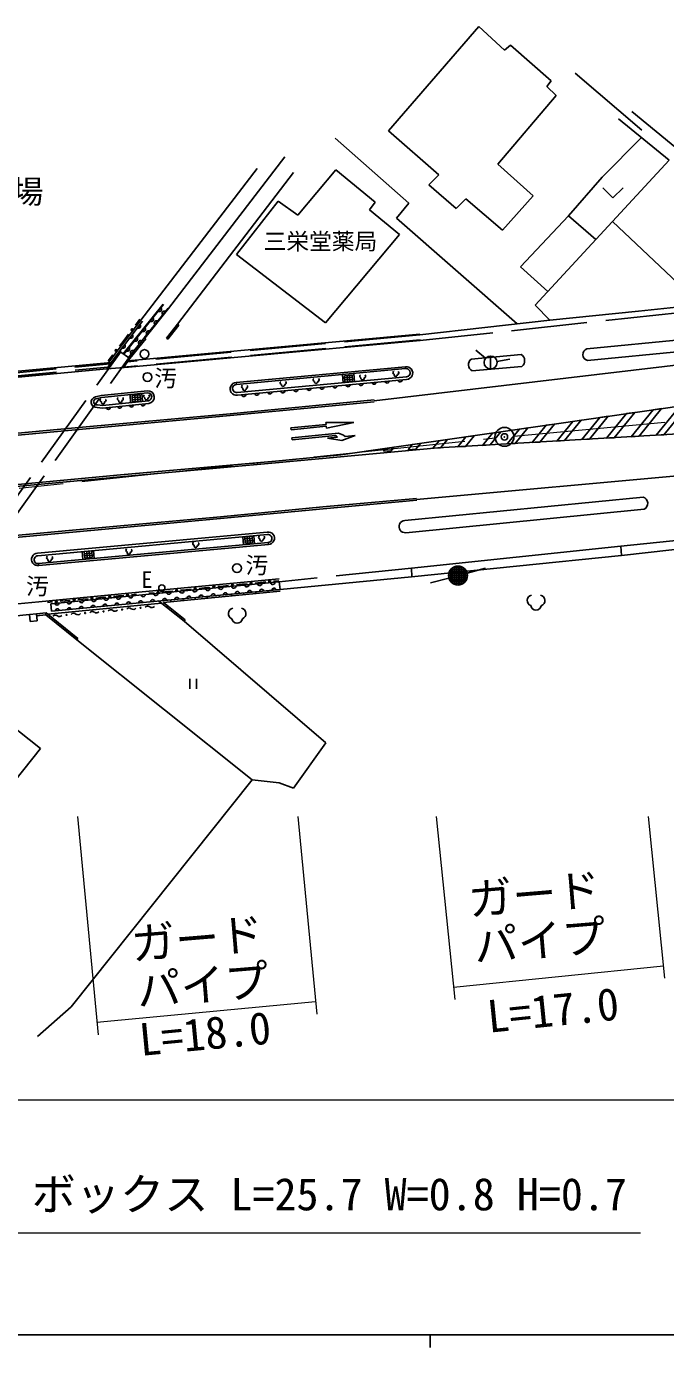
# Model space of a CAD drawing. Units: millimetres, scale not verified. Extents: x 40000 to 680000, y 20000 to 380000.
# Drawn here: x 236004 to 286649, y 204000 to 308662 of the extents above; entities that cross this region are included whole.
import ezdxf
from ezdxf.enums import TextEntityAlignment as Align

# ---------------------------------------------------------------- set-up
doc = ezdxf.new("R2010")
doc.units = ezdxf.units.MM
doc.header["$LTSCALE"] = 1000
doc.header["$PDMODE"] = 32
doc.header["$PDSIZE"] = 500
doc.linetypes.add('CHAIN', pattern=[18.5, 12, -1.5, 3.5, -1.5])
doc.linetypes.add('DASHED', pattern=[7.5, 6, -1.5])
for name, color, linetype, lineweight in [('M-BGD', 7, 'Continuous', 25), ('M-BGD-EXST', 7, 'Continuous', 25), ('M-BMK', 2, 'CHAIN', 13), ('M-BMK-SRVR', 3, 'Continuous', 25), ('M-STR-HTXT', 7, 'Continuous', 13), ('M-STR-STRC', 7, 'Continuous', 25), ('M-TTL-BAND', 7, 'Continuous', 25)]:
    doc.layers.add(name, color=color, linetype=linetype, lineweight=lineweight)
doc.layers.add('M-OTRS', color=6, linetype='Continuous')
doc.styles.add('ＭＳ ゴシック', font='')
doc.styles.get('ＭＳ ゴシック').set_extended_font_data('MS Gothic')

msp = doc.modelspace()

# ---------------------------------------------------------------- linework, layer by layer
at = {"layer": 'M-BGD'}
for p, q in [((264688, 300394), (271847, 308662)), ((271847, 308662), (273887, 306781)), ((273887, 306781), (274366, 307171)), ((274366, 307171), (277578, 304350)), ((279492, 304968), (284762, 300438)), ((277578, 304350), (277241, 303907)), ((277241, 303907), (277968, 303179)), ((277968, 303179), (273346, 297750)), ((283965, 301918), (301228, 287711)), ((268680, 296916), (264688, 300394)), ((286937, 298069), (282909, 301334)), ((260474, 299808), (266311, 294663)), ((284731, 299858), (281637, 296727)), ((256476, 298322), (247264, 286310)), ((254291, 297413), (245078, 285401)), ((260518, 297289), (257502, 293722)), ((263641, 294734), (260518, 297289)), ((273346, 297750), (276167, 295248)), ((276318, 286572), (286937, 298069)), ((257178, 297098), (247965, 285086)), ((267899, 296118), (268680, 296916)), ((281637, 296727), (278953, 293651)), ((270064, 294237), (267899, 296118)), ((276167, 295248), (273719, 292516)), ((255941, 294822), (252659, 290582)), ((257502, 293722), (255941, 294822)), ((263198, 294130), (263641, 294734)), ((265557, 292179), (263198, 294130)), ((266311, 294663), (265318, 293474)), ((270827, 295000), (270064, 294237)), ((273719, 292516), (270827, 295000)), ((265318, 293474), (274877, 285104)), ((282454, 293216), (289398, 286635)), ((259702, 285171), (265557, 292179)), ((252659, 290582), (259702, 285171)), ((243671, 282722), (246835, 286654)), ((243713, 282693), (246874, 286623)), ((247225, 286341), (244084, 282437)), ((245344, 284003), (247225, 286341)), ((245383, 283972), (247264, 286310)), ((277489, 285401), (276318, 286572)), ((284512, 286095), (277489, 285401)), ((289828, 286675), (284512, 286095)), ((245078, 285401), (242509, 282031)), ((242687, 282017), (245197, 285310)), ((244999, 285461), (244640, 284991)), ((247098, 283973), (247965, 285086)), ((247217, 283881), (248084, 284994)), ((247965, 285086), (248084, 284994)), ((277489, 285401), (267173, 284226)), ((243743, 283815), (243385, 283345)), ((243743, 283815), (244102, 284285)), ((267168, 284276), (244051, 282157)), ((267214, 283778), (244082, 281658)), ((245461, 283909), (244208, 282351)), ((245344, 284003), (245461, 283909)), ((247098, 283973), (247217, 283881)), ((247532, 284530), (247650, 284437)), ((280398, 283127), (288053, 283850)), ((242488, 282169), (242847, 282639)), ((243379, 282924), (244208, 282351)), ((271257, 282313), (275217, 282669)), ((280451, 282201), (288106, 282924)), ((242712, 282050), (232377, 281062)), ((242385, 281547), (232421, 280594)), ((242687, 282017), (242385, 281547)), ((242385, 281547), (244082, 281658)), ((244208, 282351), (243691, 281632)), ((252626, 280446), (266038, 281700)), ((252640, 280297), (266052, 281550)), ((266038, 281700), (266052, 281550)), ((271303, 281373), (275262, 281729)), ((252700, 279650), (266112, 280903)), ((252719, 279451), (266131, 280704)), ((261099, 280435), (261056, 281083)), ((261212, 280988), (261805, 281028)), ((261246, 280492), (261212, 280988)), ((261224, 280823), (261816, 280863)), ((261235, 280657), (261827, 280697)), ((261838, 280532), (261246, 280492)), ((261410, 281001), (261443, 280505)), ((261607, 281015), (261641, 280518)), ((261805, 281028), (261838, 280532)), ((261946, 281167), (261990, 280518)), ((241928, 279424), (245595, 279793)), ((241953, 279276), (245610, 279644)), ((244262, 278855), (244214, 279504)), ((245007, 279470), (244370, 279423)), ((244832, 278957), (244795, 279454)), ((245044, 278973), (245007, 279470)), ((245148, 279598), (245196, 278949)), ((252626, 280446), (252640, 280297)), ((241468, 279313), (241928, 279424)), ((241953, 279276), (241504, 279167)), ((241604, 278481), (242028, 278430)), ((241628, 278680), (242030, 278631)), ((242028, 278430), (245695, 278798)), ((242030, 278631), (245675, 278997)), ((244370, 279423), (244407, 278926)), ((244383, 279257), (245019, 279304)), ((244395, 279091), (245032, 279139)), ((244407, 278926), (245044, 278973)), ((244620, 278942), (244583, 279439)), ((265976, 269517), (284872, 271373)), ((266059, 268557), (284956, 270414)), ((236880, 266933), (255088, 268605)), ((236898, 266734), (255107, 268406)), ((253198, 267597), (253149, 268226)), ((253300, 268228), (253884, 268273)), ((253339, 267718), (253300, 268228)), ((253313, 268058), (253897, 268103)), ((253494, 268243), (253534, 267733)), ((253689, 268258), (253729, 267748)), ((253884, 268273), (253924, 267764)), ((254032, 268307), (254081, 267678)), ((255165, 267778), (236965, 266102)), ((255179, 267629), (236979, 265953)), ((240482, 266426), (240430, 267058)), ((240580, 267058), (241175, 267108)), ((240622, 266550), (240580, 267058)), ((240594, 266889), (241189, 266938)), ((240779, 267075), (240821, 266566)), ((240977, 267091), (241019, 266583)), ((241175, 267108), (241217, 266599)), ((241323, 267140), (241375, 266508)), ((253326, 267888), (253910, 267933)), ((253924, 267764), (253339, 267718)), ((255165, 267778), (255179, 267629)), ((266505, 265758), (283114, 267494)), ((283110, 267493), (283169, 266756)), ((283169, 266756), (290854, 267598)), ((236965, 266102), (236979, 265953)), ((240608, 266719), (241203, 266769)), ((241217, 266599), (240622, 266550)), ((283169, 266756), (266523, 265064)), ((266523, 265064), (256099, 264059)), ((266504, 265758), (266549, 265067)), ((245697, 263753), (246118, 263793)), ((247171, 263895), (246750, 263855)), ((247171, 263895), (247592, 263936)), ((248645, 264038), (248224, 263998)), ((248645, 264038), (249066, 264079)), ((250119, 264181), (249698, 264140)), ((250119, 264181), (250540, 264222)), ((251593, 264324), (251172, 264283)), ((251593, 264324), (252014, 264365)), ((253067, 264467), (252646, 264426)), ((253067, 264467), (253488, 264508)), ((253226, 263636), (253211, 263785)), ((254541, 264610), (254120, 264569)), ((254188, 263727), (254174, 263876)), ((254541, 264610), (254962, 264651)), ((255150, 263818), (255136, 263968)), ((256015, 264753), (255594, 264712)), ((256042, 264656), (256099, 264059)), ((237000, 263086), (229860, 262374)), ((237668, 263028), (238071, 263065)), ((246699, 262967), (237703, 262099)), ((237986, 262328), (237928, 262925)), ((239079, 263158), (238676, 263121)), ((239079, 263158), (239482, 263195)), ((240490, 263288), (240087, 263250)), ((240490, 263288), (240894, 263325)), ((241902, 263417), (241499, 263380)), ((241902, 263417), (242305, 263454)), ((243313, 263547), (242910, 263510)), ((243313, 263547), (243717, 263584)), ((244725, 263677), (244322, 263640)), ((248491, 261538), (246475, 263146)), ((247240, 262728), (247147, 262610)), ((247451, 263088), (247437, 263238)), ((248414, 263180), (248399, 263329)), ((249376, 263271), (249362, 263420)), ((250338, 263362), (250324, 263511)), ((251301, 263453), (251287, 263603)), ((252263, 263545), (252249, 263694)), ((232294, 261692), (236251, 262075)), ((236799, 262125), (236252, 262075)), ((236252, 262075), (236302, 261527)), ((236850, 261578), (236799, 262125)), ((237517, 262195), (237531, 262045)), ((247912, 262192), (247819, 262074)), ((248585, 261656), (248491, 261538)), ((236302, 261527), (236850, 261578)), ((238447, 261502), (238353, 261385)), ((239268, 260842), (239174, 260725)), ((259734, 251920), (248491, 261538)), ((240089, 260182), (239996, 260065)), ((253879, 248970), (239996, 260065)), ((230077, 257041), (237109, 251447)), ((224415, 235489), (237114, 251454)), ((239548, 230985), (253879, 248970)), ((236878, 228643), (239548, 230985))]:
    msp.add_line(p, q, dxfattribs=at)
at = {"layer": 'M-BGD', "linetype": 'DASHED'}
for p, q in [((278953, 293651), (275156, 289606)), ((278953, 293651), (281119, 291770)), ((275156, 289606), (277318, 287655)), ((287869, 286006), (267214, 283778)), ((267209, 283828), (243721, 281675)), ((267173, 284226), (244008, 282103)), ((228441, 261975), (243464, 282865)), ((229518, 262102), (244122, 282410)), ((232387, 280953), (242633, 281932)), ((232411, 280704), (242460, 281665)), ((283114, 267494), (290750, 268257)), ((266505, 265758), (256042, 264656)), ((259734, 251920), (257158, 248314)), ((256034, 248735), (253879, 248970)), ((257158, 248314), (256034, 248735))]:
    msp.add_line(p, q, dxfattribs=at)
at = {"layer": 'M-BGD'}
for points in [[(256018, 264905), (245717, 263928), (237000, 263086)], [(256042, 264656), (245740, 263679), (237928, 262925)], [(256099, 264059), (245798, 263082), (237986, 262328)], [(248585, 261656), (246859, 263032), (256113, 263910)], [(236799, 262125), (237577, 262200), (240089, 260182)], [(236814, 261976), (237531, 262045), (239996, 260065)]]:
    msp.add_lwpolyline(points, dxfattribs=at)
for centre, radius in [((244371, 284638), 75), ((244371, 284638), 49.5), ((244371, 284638), 24.5), ((243116, 282992), 75), ((243116, 282992), 49.5), ((243116, 282992), 24.5), ((245358, 282710), 345), ((245590, 280885), 345), ((252688, 265744), 351), ((246434, 263824), 75), ((246434, 263824), 49.5), ((246434, 263824), 24.5), ((247908, 263967), 75), ((247908, 263967), 49.5), ((247908, 263967), 24.5), ((249382, 264110), 75), ((249382, 264110), 49.5), ((249382, 264110), 24.5), ((250856, 264253), 75), ((250856, 264253), 49.5), ((250856, 264253), 24.5), ((252330, 264395), 75), ((252330, 264395), 49.5), ((252330, 264395), 24.5), ((253804, 264538), 75), ((253804, 264538), 49.5), ((253804, 264538), 24.5), ((255278, 264681), 75), ((255278, 264681), 49.5), ((255278, 264681), 24.5), ((238373, 263093), 75), ((238373, 263093), 49.5), ((238373, 263093), 24.5), ((239785, 263223), 75), ((239785, 263223), 49.5), ((239785, 263223), 24.5), ((241196, 263352), 75), ((241196, 263352), 49.5), ((241196, 263352), 24.5), ((242608, 263482), 75), ((242608, 263482), 49.5), ((242608, 263482), 24.5), ((244019, 263612), 75), ((244019, 263612), 49.5), ((244019, 263612), 24.5), ((239187, 262042), 37.5), ((240653, 262183), 37.5), ((242118, 262324), 37.5), ((243583, 262466), 37.5), ((245048, 262607), 37.5)]:
    msp.add_circle(centre, radius, dxfattribs=at)
for centre, radius, start, end in [((246543, 286242), 169, 237.70602, 44.66469), ((246925, 285940), 168, 57.20864, 225.16169), ((244880, 284923), 168, 238.7058, 46.65352), ((245278, 284670), 169, 237.70449, 44.66622), ((245911, 285456), 169, 237.70602, 44.66469), ((246298, 285161), 168, 57.20864, 225.16169), ((244274, 284128), 168, 238.70358, 46.65477), ((244646, 283884), 169, 237.70602, 44.66469), ((245045, 283603), 168, 57.20864, 225.16169), ((245671, 284382), 168, 57.20921, 225.15973), ((243668, 283332), 168, 238.70514, 46.6532), ((244014, 283098), 169, 237.70602, 44.66469), ((244418, 282824), 168, 57.20864, 225.16169), ((274907, 282183), 576, 308.09572, 57.46261), ((280586, 282673), 491, 112.49146, 254.04952), ((266111, 281204), 501, 272.31749, 98.36), ((266085, 281227), 325, 274.86841, 95.8092), ((271563, 281864), 543, 124.22651, 244.65597), ((264581, 280584), 174, 193.38501, 357.2925), ((265613, 280680), 174, 193.38418, 357.29356), ((245635, 279295), 500, 276.89999, 94.58885), ((245606, 279317), 327, 282.13873, 89.35055), ((252643, 279946), 501, 91.98971, 278.6877), ((252665, 279973), 325, 94.34085, 276.33676), ((253233, 279523), 174, 193.38445, 357.29329), ((254264, 279620), 174, 193.38418, 357.29356), ((255296, 279716), 174, 193.38445, 357.29165), ((256328, 279812), 174, 193.38445, 357.29329), ((257359, 279909), 174, 193.38501, 357.2925), ((258391, 280005), 174, 193.38418, 357.29356), ((259423, 280102), 174, 193.38445, 357.29329), ((260454, 280198), 174, 193.38445, 357.29329), ((261486, 280294), 174, 193.38501, 357.2925), ((262518, 280391), 174, 193.38445, 357.29329), ((263549, 280487), 174, 193.38258, 357.29352), ((241554, 278900), 422, 101.69759, 276.84001), ((241580, 278927), 252, 107.46508, 281.16797), ((242486, 278479), 154, 187.09496, 4.3944), ((243403, 278571), 154, 187.09496, 4.3944), ((244319, 278664), 154, 187.09496, 4.3944), ((245236, 278756), 154, 187.09496, 4.3944), ((284715, 270877), 521, 297.64885, 72.05449), ((266008, 269035), 482, 93.42101, 276.77379), ((255169, 268120), 492, 271.24606, 99.39826), ((255148, 268093), 316, 273.24851, 97.47389), ((236904, 266441), 493, 92.77207, 278.76756), ((236930, 266418), 318, 95.72712, 276.38221), ((247283, 263850), 174, 193.38607, 357.44827), ((248314, 263948), 174, 193.38607, 357.44827), ((249344, 264045), 174, 193.38607, 357.44827), ((250374, 264143), 174, 193.38607, 357.44827), ((251404, 264241), 174, 193.38663, 357.44748), ((251769, 263637), 162, 9.51039, 181.32392), ((252434, 264338), 174, 193.38663, 357.44748), ((252731, 263728), 162, 9.51039, 181.32392), ((253464, 264436), 174, 193.3869, 357.44721), ((253694, 263819), 162, 9.5085, 181.32581), ((254494, 264534), 174, 193.38607, 357.44827), ((254656, 263911), 162, 9.5085, 181.32581), ((255525, 264631), 174, 193.38607, 357.44827), ((255618, 264002), 162, 9.51039, 181.32392), ((238415, 262986), 164, 190.45053, 0.58137), ((239392, 263081), 164, 190.44859, 0.58157), ((240345, 262547), 158, 8.45558, 182.55928), ((240368, 263175), 164, 190.44859, 0.58157), ((241288, 262638), 158, 8.45558, 182.55928), ((241345, 263269), 164, 190.45053, 0.58137), ((242231, 262729), 158, 8.45558, 182.55928), ((242321, 263363), 164, 190.45048, 0.57969), ((243174, 262820), 158, 8.45558, 182.55928), ((243298, 263458), 164, 190.44859, 0.58157), ((244118, 262911), 158, 8.45495, 182.56017), ((244274, 263552), 164, 190.44993, 0.58223), ((245061, 263002), 158, 8.45558, 182.55928), ((245251, 263646), 164, 190.45053, 0.58137), ((245615, 262473), 263, 51.1538, 139.86351), ((245946, 262882), 263, 231.15403, 319.86305), ((246004, 263093), 158, 8.45558, 182.55928), ((246253, 263752), 174, 193.38607, 357.44827), ((246957, 263180), 162, 9.51039, 181.32392), ((247919, 263272), 162, 9.51039, 181.32392), ((248882, 263363), 162, 9.51039, 181.32392), ((249844, 263454), 162, 9.51039, 181.32392), ((250807, 263546), 162, 9.51039, 181.32392), ((238290, 261766), 263, 51.15341, 139.8639), ((238458, 262365), 158, 8.45558, 182.55928), ((238620, 262176), 263, 231.15427, 319.8615), ((239402, 262456), 158, 8.45558, 182.55928), ((239755, 261907), 263, 51.15341, 139.8639), ((240085, 262317), 263, 231.15341, 319.8639), ((241220, 262049), 263, 51.1538, 139.86351), ((241550, 262459), 263, 231.15403, 319.86305), ((242685, 262190), 263, 51.15389, 139.86189), ((243015, 262600), 263, 231.1538, 319.86351), ((244150, 262331), 263, 51.15341, 139.8639), ((244480, 262741), 263, 231.15389, 319.86189)]:
    msp.add_arc(centre, radius, start, end, dxfattribs=at)
at = {"layer": 'M-BGD-EXST'}
for p, q in [((281681, 295872), (282481, 295072)), ((282481, 295072), (283281, 295872)), ((272391, 282369), (271606, 283027)), ((272783, 282552), (272783, 281527)), ((273288, 282128), (274297, 282306)), ((269901, 265847), (269901, 264472)), ((270051, 265894), (270051, 264425)), ((270201, 265910), (270201, 264410)), ((270351, 265894), (270351, 264425)), ((270501, 265847), (270501, 264472)), ((269476, 264965), (268027, 264577)), ((269451, 265160), (270951, 265160)), ((269466, 265310), (270935, 265310)), ((269466, 265010), (270935, 265010)), ((269513, 265460), (270888, 265460)), ((269513, 264860), (270888, 264860)), ((269601, 265610), (269601, 264710)), ((269601, 265610), (270801, 265610)), ((269751, 265760), (269751, 264560)), ((269751, 265760), (270651, 265760)), ((270651, 265760), (270651, 264560)), ((270801, 265610), (270801, 264710)), ((270925, 265354), (272374, 265742)), ((269601, 264710), (270801, 264710)), ((269751, 264560), (270651, 264560)), ((248954, 256990), (248954, 256190)), ((249488, 256990), (249488, 256190))]:
    msp.add_line(p, q, dxfattribs=at)
for centre, radius in [((272783, 282039), 512), ((270201, 265160), 750), ((246734, 264166), 250)]:
    msp.add_circle(centre, radius, dxfattribs=at)
for centre, radius, start, end in [((256245, 280437), 136, 127.7568, 254.6243), ((256445, 280427), 136, 279.68679, 46.55047), ((258861, 280675), 136, 127.7568, 254.6243), ((258953, 280507), 133, 163.46992, 10.8404), ((259061, 280665), 136, 279.68603, 46.55353), ((262548, 280959), 136, 127.7568, 254.6243), ((262639, 280790), 133, 163.46992, 10.8404), ((262748, 280949), 136, 279.68679, 46.55047), ((265178, 281234), 136, 127.75539, 254.62857), ((265269, 281065), 133, 163.46992, 10.8404), ((265378, 281224), 136, 279.6843, 46.55468), ((245423, 279375), 136, 127.7568, 254.6243), ((245623, 279366), 136, 279.68603, 46.55353), ((253189, 280128), 136, 127.75654, 254.62684), ((253281, 279959), 133, 163.46885, 10.84148), ((253389, 280118), 136, 279.68348, 46.55379), ((256337, 280268), 133, 163.47161, 10.83871), ((241979, 279057), 136, 127.75539, 254.62857), ((242071, 278888), 133, 163.46885, 10.84148), ((242179, 279047), 136, 279.68176, 46.55494), ((243349, 279164), 136, 127.75539, 254.62857), ((243441, 278995), 133, 163.46885, 10.84148), ((243549, 279154), 136, 279.68176, 46.55494), ((245515, 279207), 133, 163.46992, 10.8404), ((254536, 268188), 136, 127.75564, 254.62602), ((254628, 268019), 133, 163.46992, 10.8404), ((254736, 268178), 136, 279.6843, 46.55468), ((244024, 267164), 136, 127.75654, 254.62684), ((244115, 266995), 133, 163.47054, 10.83979), ((244223, 267154), 136, 279.68348, 46.55379), ((249326, 267689), 136, 127.75539, 254.62857), ((249418, 267520), 133, 163.46885, 10.84148), ((249526, 267679), 136, 279.68176, 46.55494), ((237741, 266577), 136, 127.75564, 254.62602), ((237833, 266408), 133, 163.46992, 10.8404), ((237941, 266567), 136, 279.6843, 46.55468), ((276114, 263177), 430, 100.75605, 249.2973), ((276383, 262839), 425, 188.73985, 349.61114), ((276648, 263171), 436, 290.56616, 78.96113), ((252432, 262145), 430, 100.75605, 249.2973), ((252700, 261808), 425, 188.73985, 349.61114), ((252965, 262140), 436, 290.56616, 78.96113)]:
    msp.add_arc(centre, radius, start, end, dxfattribs=at)
at = {"layer": 'M-BMK'}
for p, q in [((274628, 276215), (309649, 279437)), ((222008, 270669), (273136, 276068))]:
    msp.add_line(p, q, dxfattribs=at)
at = {"layer": 'M-BMK-SRVR'}
msp.add_circle((273882, 276147), 750, dxfattribs=at)
at = {"layer": 'M-OTRS'}
msp.add_point((273882, 276147), dxfattribs=at)
at = {"layer": 'M-STR-HTXT'}
for p, q in [((240040, 246078), (241690, 228770)), ((257520, 246078), (259012, 230421)), ((268480, 246078), (269955, 231568)), ((285271, 246078), (286574, 233257)), ((269854, 232562), (286473, 234252)), ((241595, 229766), (258917, 231417)), ((113796, 223636), (352774, 223636))]:
    msp.add_line(p, q, dxfattribs=at)
msp.add_lwpolyline([(230091, 264053), (230133, 213103), (284672, 213103)], dxfattribs=at)
at = {"layer": 'M-STR-STRC'}
for p, q in [((296555, 282897), (263553, 278997)), ((260928, 274713), (296857, 279912)), ((287798, 278601), (285898, 276273)), ((286508, 276308), (288457, 278697)), ((279309, 277373), (278039, 275816)), ((278649, 275852), (279968, 277468)), ((279968, 277468), (279309, 277373)), ((281432, 277680), (280004, 275930)), ((280613, 275966), (282090, 277775)), ((282090, 277775), (281432, 277680)), ((283554, 277987), (281969, 276045)), ((282578, 276080), (284212, 278082)), ((284212, 278082), (283554, 277987)), ((285676, 278294), (283933, 276159)), ((284543, 276194), (286335, 278389)), ((286335, 278389), (285676, 278294)), ((259748, 277136), (256963, 276854)), ((256963, 276854), (256978, 276704)), ((256978, 276704), (259763, 276986)), ((260724, 276430), (257043, 276058)), ((261945, 277282), (259733, 277285)), ((259733, 277285), (259748, 277136)), ((259763, 276986), (259779, 276837)), ((259779, 276837), (261945, 277282)), ((297160, 276927), (268597, 275267)), ((272942, 276451), (272144, 275473)), ((272754, 275509), (273601, 276547)), ((273601, 276547), (272942, 276451)), ((274109, 275588), (275065, 276758)), ((274719, 275623), (275723, 276854)), ((275723, 276854), (275065, 276758)), ((277187, 277066), (276074, 275702)), ((276684, 275737), (277846, 277161)), ((277846, 277161), (277187, 277066)), ((285898, 276273), (286508, 276308)), ((257043, 276058), (257058, 275908)), ((257058, 275908), (260491, 276256)), ((260655, 276122), (259859, 276041)), ((259859, 276041), (260984, 275853)), ((260984, 275853), (262048, 276263)), ((262048, 276263), (261252, 276182)), ((265112, 275318), (264453, 275223)), ((264895, 275052), (265112, 275318)), ((266576, 275530), (266250, 275131)), ((267234, 275625), (266576, 275530)), ((266860, 275166), (267234, 275625)), ((268698, 275837), (268215, 275245)), ((268215, 275245), (268825, 275281)), ((269357, 275932), (268698, 275837)), ((268825, 275281), (269357, 275932)), ((270820, 276144), (270180, 275359)), ((270180, 275359), (270789, 275395)), ((270789, 275395), (271479, 276239)), ((271479, 276239), (270820, 276144)), ((272144, 275473), (272754, 275509)), ((274109, 275588), (274719, 275623)), ((276074, 275702), (276684, 275737)), ((278039, 275816), (278649, 275852)), ((280004, 275930), (280613, 275966)), ((281969, 276045), (282578, 276080)), ((283933, 276159), (284543, 276194)), ((264453, 275223), (264285, 275017)), ((264285, 275017), (264895, 275052)), ((266250, 275131), (266860, 275166)), ((297462, 273943), (266922, 271197))]:
    msp.add_line(p, q, dxfattribs=at)
for points in [[(226490, 275622), (239585, 276835), (252139, 277978), (263546, 279072)], [(226504, 275473), (239598, 276686), (252153, 277829), (263560, 278923)], [(192093, 267998), (196389, 267986), (209549, 269352), (216447, 270310), (221405, 270976), (226328, 271385), (243464, 272989), (255741, 274085), (268597, 275267)], [(221389, 271126), (226314, 271534), (243451, 273139), (255727, 274234), (260928, 274713)], [(172011, 265611), (177395, 264907), (182247, 264554), (187616, 264399), (192883, 264534), (197453, 264739), (201916, 265105), (208725, 265709), (219489, 266725), (231405, 267830), (239671, 268603), (251384, 269672), (259514, 270441), (266929, 271123)], [(172034, 265759), (177410, 265057), (182255, 264704), (187616, 264549), (192878, 264684), (197443, 264889), (201903, 265255), (208712, 265858), (219475, 266875), (231391, 267980), (239657, 268753), (251370, 269821), (259500, 270591), (266915, 271272)]]:
    msp.add_lwpolyline(points, dxfattribs=at)
for centre, radius, start, end in [((260581, 275441), 1000, 47.86612, 81.76739), ((260264, 275810), 500, 38.53319, 63.02784)]:
    msp.add_arc(centre, radius, start, end, dxfattribs=at)
at = {"layer": 'M-TTL-BAND'}
for p, q in [((40000, 205000), (579000, 205000)), ((268000, 205000), (268000, 204000))]:
    msp.add_line(p, q, dxfattribs=at)

# ---------------------------------------------------------------- texts
at = {"layer": 'M-BGD-EXST', "style": 'ＭＳ ゴシック'}
for s, height, p in [('駐車場', 1833, (229852, 294101)), ('三栄堂薬局', 1320, (254802, 290580))]:
    msp.add_text(s, height=height, dxfattribs=at).set_placement(p, align=Align.BOTTOM_LEFT)
for s, p in [('汚', (247040, 280795)), ('汚', (254270, 265981)), ('汚', (236875, 264315)), ('E', (245549, 264840))]:
    msp.add_text(s, height=1320, dxfattribs=at).set_placement(p, align=Align.MIDDLE_CENTER)
at = {"layer": 'M-STR-HTXT', "style": 'ＭＳ ゴシック'}
for s, p in [('ガード', (271189, 237435)), ('ガード', (244472, 233920)), ('パイプ', (271623, 233745)), ('パイプ', (244906, 230230))]:
    msp.add_text(s, height=2566, rotation=4.794, dxfattribs=at).set_placement(p, align=Align.BOTTOM_LEFT)
for s, rotation, p in [('L=17.0', 5.805, (277935, 228704)), ('L=18.0', 5.446, (250350, 226835))]:
    msp.add_text(s, height=2566, rotation=rotation, dxfattribs=at).set_placement(p, align=Align.BOTTOM_CENTER)
msp.add_text('ボックス L=25.7 W=0.8 H=0.7', height=2566, dxfattribs=at).set_placement((236422, 214103), align=Align.BOTTOM_LEFT)

doc.saveas('drawing.dxf')
